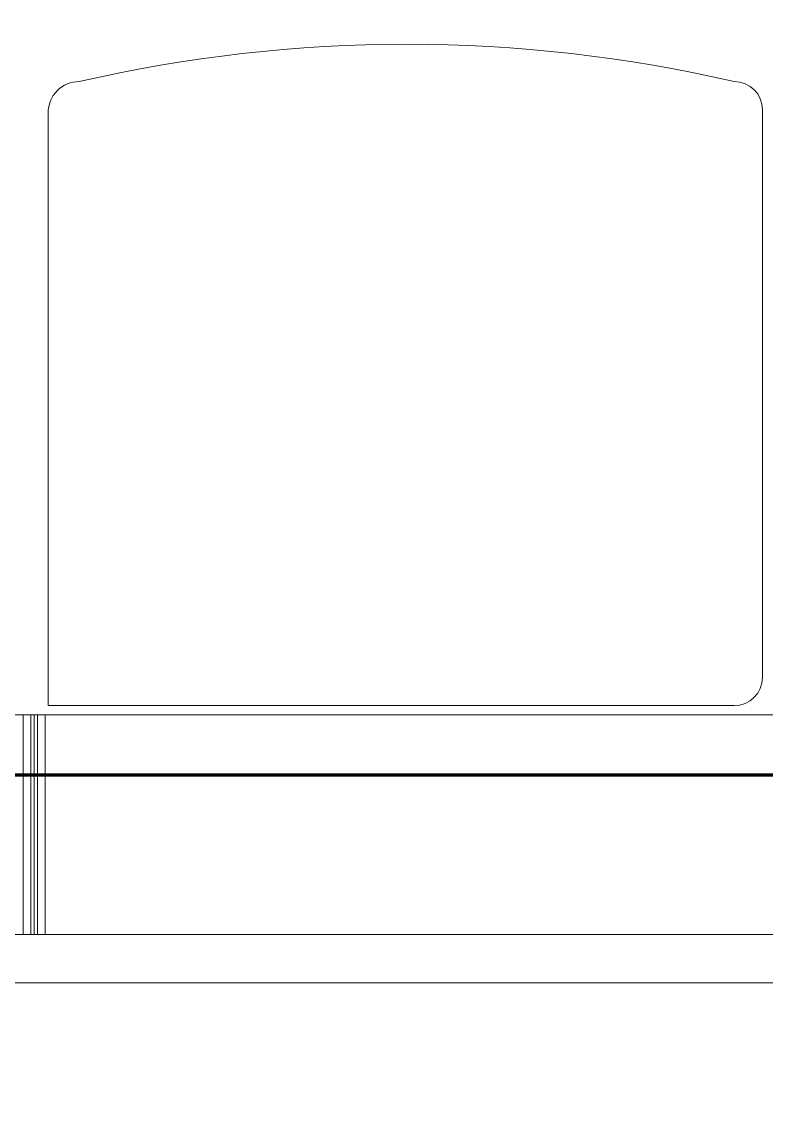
# Model space of a CAD drawing. Header units: metres. Extents: x 75097 to 220762, y -1557923 to -1361206.
# Drawn here: x 171674 to 172343, y -1430525 to -1429549 of the extents above; entities that cross this region are included whole.
import ezdxf

# ---------------------------------------------------------------- set-up
doc = ezdxf.new("R2010")
doc.units = ezdxf.units.M
doc.layers.get('0').update_dxf_attribs({"lineweight": 0})
for name, color, linetype, lineweight in [('A-100 - Copy$0$Medical Equipment and Furniture', 8, 'Continuous', 0), ('A-100 - Copy$0$Medical Equipment and Furniture1', 8, 'Continuous', 5), ('A-100 - Copy$0$Walls', 8, 'Continuous', 0)]:
    doc.layers.add(name, color=color, linetype=linetype, lineweight=lineweight)
doc.layers.add('E-POWR', color=7, linetype='Continuous', lineweight=9, true_color=0x4e7e3e)

# ---------------------------------------------------------------- blocks, each defined once
blk = doc.blocks.new('A-100 - Copy$0$GF21008-P')
at = {"layer": 'A-100 - Copy$0$Medical Equipment and Furniture1'}
for p, q in [((-0.77088, 0), (0.79062, 0)), ((0, -0.1974), (0, 0)), ((0.00691, -0.1974), (0.00691, 0)), ((0.00987, -0.1974), (0.00987, 0)), ((0.01283, -0.1974), (0.01283, 0)), ((0.01974, -0.1974), (0.01974, 0)), ((-0.7767, -0.1974), (0.79645, -0.1974)), ((-0.61909, -0.20585), (-0.00261, -0.20585)), ((-0.00261, -0.20585), (-0.00261, -0.73852)), ((-0.64443, -0.74126), (-0.64443, -0.23119))]:
    blk.add_line(p, q, dxfattribs=at)
for centre, radius, start, end in [((-0.61909, -0.23119), 0.02534, 90, 180), ((-0.61909, -0.74126), 0.02534, 180, 270), ((-0.03068, -0.73852), 0.02807, 270, 0), ((-0.32489, 0.50996), 1.31002, 257.02168, 282.97832)]:
    blk.add_arc(centre, radius, start, end, dxfattribs=at)
blk = doc.blocks.new('A-100 - Copy')
at = {"layer": 'A-100 - Copy$0$Walls'}
blk.add_line((168262.18, -1430412.69, 0), (175033.28, -1430412.69, 0), dxfattribs=at)
at = {"layer": 'A-100 - Copy$0$Medical Equipment and Furniture', "xscale": 1000, "yscale": 1000, "zscale": 1000, "rotation": 179.9999999999998}
blk.add_blockref('A-100 - Copy$0$GF21008-P', (171695.53, -1430369.36, 0), dxfattribs=at)

msp = doc.modelspace()

# ---------------------------------------------------------------- linework, layer by layer
at = {"layer": 'E-POWR', "const_width": 3}
msp.add_lwpolyline([(172789.02, -1428189.55), (168262.18, -1428189.55), (168262.18, -1426863.64), (167977.58, -1426863.64), (167977.58, -1429273.27), (168445.82, -1429743.93), (168445.82, -1430225.83), (172788.92, -1430225.83), (174419.82, -1430228.08), (174846.41, -1430228.08), (174846.41, -1431647.76)], dxfattribs=at)

# ---------------------------------------------------------------- next in the draw order: block references
msp.add_blockref('A-100 - Copy', (0, 0))

doc.saveas('drawing.dxf')
